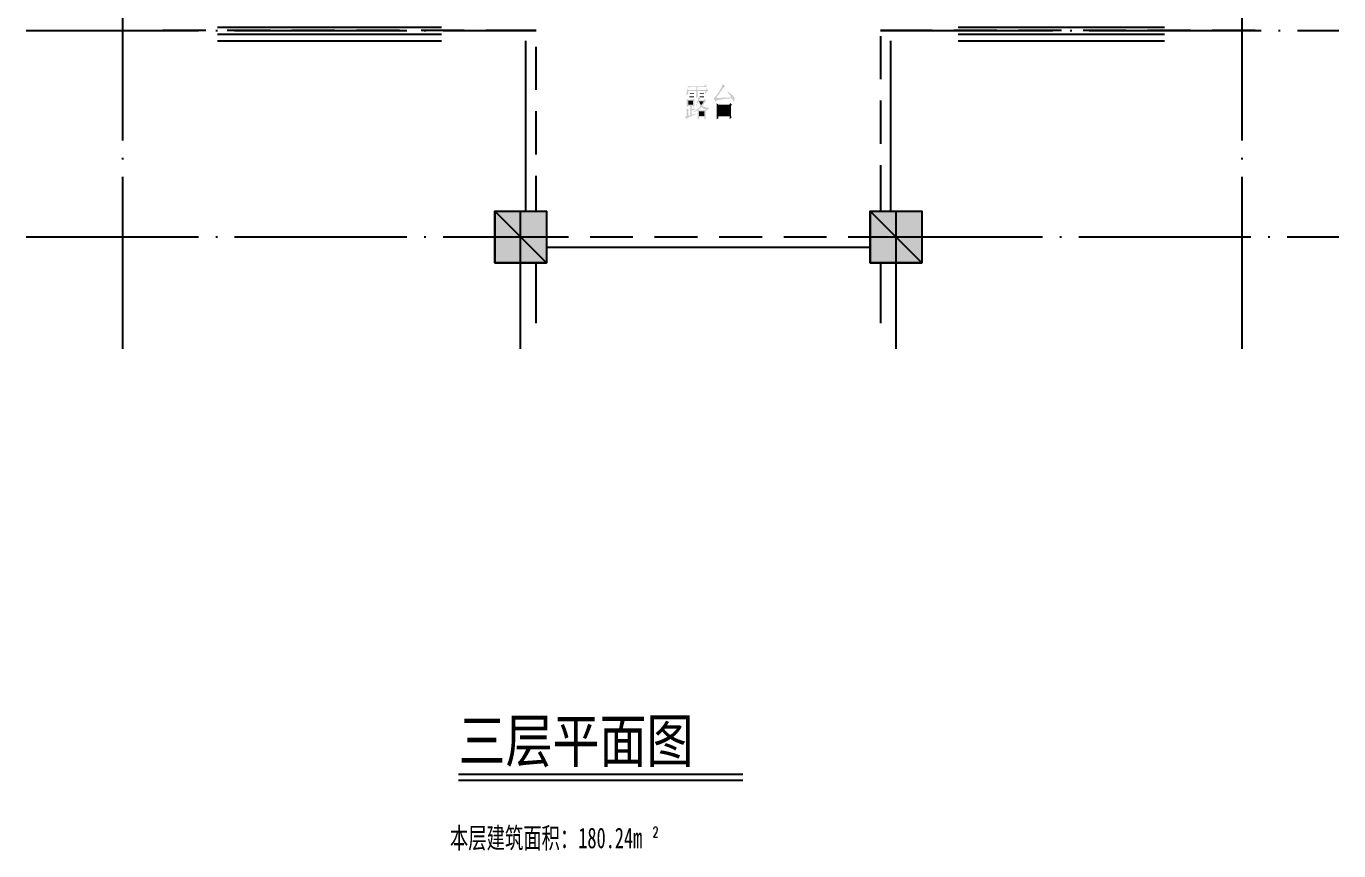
# Model space of a CAD drawing. Header units: millimetres. Extents: x -1120 to 100154, y -9529 to 14223.
# Drawn here: x 84915 to 100154, y -9529 to 52 of the extents above; entities that cross this region are included whole.
import ezdxf

# ---------------------------------------------------------------- set-up
doc = ezdxf.new("R2010")
doc.units = ezdxf.units.MM
doc.linetypes.add('DOTE', pattern=[2.42, 2, -0.2, 0.02, -0.2])
for name, color, linetype in [('A-DOTE', 1, 'Continuous'), ('A-房间名称', 7, 'Continuous'), ('A-立面看线', 7, 'Continuous')]:
    doc.layers.add(name, color=color, linetype=linetype)
doc.styles.add('_TCH_WINDOW', font='SIMPLEX', dxfattribs={"bigfont": 'GBCBIG'})
doc.styles.add('BCP_PENDING_CN', font='')
doc.styles.get('BCP_PENDING_CN').set_extended_font_data('SimSun')

msp = doc.modelspace()

# ---------------------------------------------------------------- hatches: boundary and pattern name
at = {"layer": 'A-立面看线'}
for points in [[(92707, -699), (92709, -706), (92709, -712), (92709, -719), (92709, -723), (92709, -730), (92709, -734), (92709, -738), (92709, -745), (92709, -749), (92709, -751), (92709, -756), (92709, -760), (92709, -762), (92709, -765), (92709, -767), (92709, -769), (92692, -782), (92692, -775), (92692, -771), (92692, -767), (92692, -760), (92692, -756), (92692, -751), (92692, -747), (92694, -743), (92694, -738), (92694, -734), (92694, -730), (92694, -725), (92694, -721), (92694, -717), (92694, -712), (92694, -708), (92694, -704), (92694, -699), (92694, -699), (92601, -699), (92601, -706), (92601, -710), (92601, -717), (92601, -721), (92601, -723), (92601, -728), (92598, -730), (92598, -730), (92596, -734), (92596, -738), (92594, -741), (92592, -741), (92590, -743), (92585, -743), (92583, -743), (92581, -743), (92579, -741), (92579, -741), (92574, -738), (92574, -736), (92574, -734), (92577, -732), (92579, -728), (92581, -723), (92581, -721), (92583, -719), (92583, -714), (92585, -712), (92585, -708), (92588, -704), (92588, -699), (92590, -695), (92590, -691), (92592, -684), (92592, -680), (92594, -673), (92594, -673), (92598, -673), (92598, -688), (92694, -688), (92694, -654), (92631, -654), (92627, -654), (92625, -656), (92620, -656), (92618, -656), (92614, -656), (92611, -656), (92609, -658), (92605, -658), (92603, -660), (92601, -660), (92590, -645), (92786, -645), (92799, -623), (92820, -654), (92707, -654), (92707, -688), (92805, -688), (92816, -671), (92836, -699), (92833, -699), (92831, -701), (92829, -701), (92827, -701), (92825, -704), (92823, -706), (92818, -706), (92816, -708), (92814, -712), (92812, -714), (92809, -717), (92807, -721), (92803, -725), (92801, -730), (92799, -734), (92796, -736), (92792, -732), (92805, -699), (92707, -699)], [(92618, -728), (92668, -728), (92668, -736), (92618, -736), (92618, -728)], [(92733, -728), (92783, -728), (92783, -736), (92733, -736), (92733, -728)], [(92925, -782), (93103, -775), (93101, -773), (93101, -771), (93099, -769), (93097, -767), (93094, -762), (93094, -760), (93092, -758), (93090, -756), (93088, -751), (93086, -749), (93084, -745), (93081, -743), (93079, -738), (93077, -736), (93073, -732), (93071, -730), (93068, -725), (93066, -721), (93062, -719), (93060, -714), (93055, -710), (93055, -708), (93060, -704), (93062, -706), (93066, -710), (93071, -712), (93073, -717), (93077, -719), (93081, -721), (93084, -723), (93088, -728), (93090, -730), (93092, -732), (93097, -734), (93099, -736), (93101, -738), (93103, -741), (93105, -743), (93108, -745), (93110, -747), (93112, -749), (93114, -751), (93116, -751), (93118, -754), (93121, -756), (93123, -758), (93123, -758), (93125, -762), (93129, -765), (93131, -769), (93134, -771), (93136, -775), (93138, -780), (93138, -782), (93140, -786), (93140, -788), (93140, -793), (93140, -793), (93140, -797), (93138, -799), (93138, -804), (93136, -810), (93136, -810), (93134, -817), (93131, -821), (93131, -823), (93129, -823), (93127, -823), (93125, -819), (93125, -817), (93123, -812), (93121, -808), (93118, -804), (93116, -801), (93114, -797), (93114, -793), (93112, -791), (93110, -786), (93110, -786), (93105, -786), (93103, -786), (93101, -786), (93097, -786), (93094, -786), (93092, -786), (93088, -786), (93086, -788), (93084, -788), (93079, -788), (93077, -788), (93075, -788), (93071, -788), (93068, -788), (93064, -788), (93062, -788), (93060, -788), (93055, -791), (93053, -791), (93049, -791), (93047, -791), (93042, -791), (93040, -791), (93036, -791), (93034, -793), (93029, -793), (93027, -793), (93023, -793), (93021, -793), (93016, -795), (93014, -795), (93010, -795), (93007, -795), (93003, -795), (92999, -797), (92997, -797), (92994, -797), (92990, -797), (92986, -797), (92981, -799), (92977, -799), (92973, -801), (92968, -801), (92966, -801), (92962, -804), (92957, -804), (92955, -804), (92951, -806), (92949, -806), (92944, -808), (92942, -808), (92938, -810), (92936, -810), (92933, -812), (92931, -812), (92929, -815), (92927, -815), (92925, -817), (92923, -817), (92920, -819), (92918, -819), (92916, -821), (92914, -821), (92914, -823), (92896, -780), (92899, -780), (92901, -778), (92903, -778), (92905, -775), (92910, -773), (92912, -771), (92914, -769), (92916, -765), (92920, -762), (92923, -758), (92923, -758), (92925, -756), (92927, -754), (92929, -751), (92931, -749), (92931, -747), (92933, -745), (92936, -743), (92938, -738), (92940, -736), (92942, -734), (92944, -730), (92947, -725), (92949, -723), (92951, -719), (92953, -714), (92955, -710), (92960, -706), (92962, -701), (92964, -697), (92966, -693), (92968, -688), (92973, -684), (92975, -680), (92977, -675), (92979, -671), (92981, -667), (92984, -664), (92986, -660), (92988, -656), (92988, -651), (92990, -649), (92992, -645), (92994, -640), (92994, -638), (92997, -634), (92999, -632), (92999, -627), (93001, -625), (93001, -623), (93003, -619), (93003, -619), (93031, -649), (93027, -649), (93025, -651), (93021, -654), (93018, -656), (93016, -658), (93014, -660), (93012, -662), (93010, -664), (93007, -667), (93007, -669), (93005, -669), (93005, -671), (93003, -671), (93003, -673), (93001, -675), (93001, -675), (92999, -677), (92999, -680), (92997, -682), (92994, -684), (92994, -686), (92992, -688), (92990, -691), (92988, -693), (92986, -697), (92984, -699), (92981, -704), (92979, -706), (92977, -708), (92975, -712), (92973, -717), (92970, -719), (92966, -723), (92964, -728), (92962, -732), (92957, -736), (92955, -741), (92953, -745), (92949, -749), (92947, -754), (92942, -758), (92938, -762), (92936, -769), (92931, -773), (92927, -780), (92925, -782), (92925, -782)], [(92672, -817), (92672, -823), (92672, -830), (92672, -834), (92672, -841), (92672, -845), (92672, -849), (92672, -854), (92672, -858), (92672, -862), (92672, -865), (92672, -869), (92672, -871), (92672, -873), (92657, -882), (92657, -871), (92640, -871), (92640, -910), (92659, -910), (92668, -897), (92683, -921), (92640, -921), (92640, -976), (92685, -962), (92688, -969), (92681, -971), (92677, -973), (92672, -976), (92666, -978), (92662, -980), (92657, -982), (92653, -984), (92648, -986), (92644, -986), (92640, -989), (92635, -991), (92631, -993), (92629, -995), (92625, -997), (92620, -997), (92618, -999), (92614, -1002), (92611, -1004), (92609, -1004), (92605, -1006), (92603, -1008), (92601, -1010), (92598, -1010), (92596, -1013), (92594, -1013), (92592, -1015), (92590, -1017), (92588, -1017), (92585, -1019), (92585, -1019), (92583, -1021), (92581, -1021), (92581, -1023), (92579, -1023), (92579, -1026), (92579, -1026), (92577, -1028), (92577, -1028), (92577, -1028), (92564, -999), (92585, -993), (92585, -989), (92585, -984), (92585, -982), (92585, -978), (92585, -973), (92585, -969), (92585, -965), (92585, -960), (92585, -956), (92585, -949), (92585, -945), (92585, -941), (92585, -936), (92585, -932), (92585, -928), (92585, -923), (92585, -919), (92585, -912), (92583, -908), (92583, -904), (92583, -902), (92609, -919), (92601, -928), (92601, -989), (92627, -982), (92627, -871), (92601, -871), (92601, -880), (92583, -886), (92585, -882), (92585, -878), (92585, -873), (92585, -869), (92585, -865), (92585, -860), (92585, -856), (92585, -852), (92585, -845), (92585, -841), (92585, -836), (92585, -832), (92585, -828), (92585, -823), (92585, -819), (92585, -815), (92585, -810), (92585, -806), (92585, -801), (92585, -797), (92583, -793), (92583, -791), (92601, -801), (92655, -801), (92664, -788), (92679, -808), (92672, -817)], [(92601, -812), (92601, -860), (92657, -860), (92657, -812), (92601, -812)], [(92616, -762), (92668, -762), (92668, -773), (92616, -773), (92616, -762)], [(92799, -823), (92796, -825), (92794, -830), (92792, -832), (92790, -836), (92788, -838), (92786, -843), (92783, -845), (92781, -847), (92779, -852), (92777, -854), (92775, -858), (92772, -860), (92770, -865), (92768, -867), (92766, -869), (92764, -873), (92766, -873), (92768, -875), (92770, -878), (92772, -878), (92777, -880), (92779, -882), (92781, -882), (92786, -884), (92790, -886), (92792, -886), (92796, -889), (92799, -889), (92801, -891), (92803, -891), (92805, -891), (92809, -893), (92812, -893), (92816, -893), (92818, -895), (92820, -895), (92825, -895), (92827, -895), (92831, -895), (92836, -897), (92838, -897), (92842, -897), (92844, -897), (92844, -902), (92842, -904), (92838, -906), (92836, -908), (92833, -910), (92831, -912), (92829, -915), (92827, -919), (92827, -921), (92827, -923), (92823, -921), (92818, -921), (92814, -919), (92812, -917), (92807, -917), (92803, -915), (92801, -912), (92796, -912), (92794, -910), (92790, -908), (92788, -906), (92786, -906), (92781, -904), (92779, -902), (92777, -899), (92775, -899), (92770, -897), (92768, -895), (92766, -893), (92764, -893), (92762, -891), (92759, -889), (92757, -886), (92755, -886), (92755, -884), (92753, -886), (92751, -891), (92749, -893), (92746, -895), (92742, -897), (92740, -899), (92738, -902), (92735, -904), (92731, -908), (92729, -910), (92727, -912), (92725, -915), (92720, -917), (92720, -919), (92727, -926), (92788, -926), (92794, -912), (92812, -930), (92805, -939), (92805, -947), (92805, -954), (92805, -960), (92805, -967), (92805, -971), (92805, -978), (92805, -982), (92805, -989), (92805, -993), (92805, -997), (92805, -1002), (92805, -1004), (92805, -1008), (92805, -1010), (92805, -1015), (92805, -1017), (92805, -1019), (92805, -1019), (92790, -1028), (92790, -1002), (92725, -1002), (92725, -1023), (92709, -1032), (92709, -1028), (92709, -1023), (92709, -1019), (92709, -1015), (92709, -1010), (92709, -1006), (92709, -1002), (92709, -997), (92709, -993), (92709, -989), (92709, -984), (92709, -980), (92712, -976), (92712, -971), (92712, -965), (92712, -960), (92712, -956), (92712, -952), (92712, -947), (92712, -943), (92712, -939), (92712, -934), (92712, -930), (92712, -926), (92712, -923), (92709, -926), (92707, -926), (92705, -928), (92701, -930), (92698, -930), (92696, -932), (92694, -934), (92690, -934), (92688, -936), (92683, -939), (92681, -939), (92677, -941), (92675, -943), (92670, -945), (92666, -945), (92666, -945), (92664, -941), (92668, -939), (92670, -936), (92675, -934), (92677, -932), (92681, -930), (92683, -928), (92688, -926), (92690, -923), (92694, -921), (92696, -919), (92701, -917), (92703, -915), (92705, -912), (92707, -910), (92712, -908), (92714, -906), (92716, -904), (92718, -902), (92720, -899), (92722, -897), (92727, -895), (92729, -893), (92731, -891), (92733, -889), (92735, -884), (92738, -882), (92740, -880), (92740, -878), (92742, -875), (92744, -873), (92742, -871), (92740, -867), (92738, -862), (92735, -858), (92733, -856), (92733, -852), (92731, -847), (92729, -843), (92727, -841), (92727, -836), (92725, -832), (92722, -830), (92722, -825), (92720, -821), (92718, -825), (92716, -830), (92714, -834), (92712, -838), (92709, -843), (92707, -847), (92705, -849), (92705, -854), (92703, -858), (92701, -860), (92698, -865), (92696, -867), (92696, -869), (92694, -871), (92694, -873), (92690, -869), (92692, -865), (92692, -862), (92694, -858), (92696, -854), (92698, -849), (92698, -847), (92701, -843), (92703, -838), (92703, -834), (92705, -830), (92705, -825), (92707, -823), (92707, -819), (92709, -815), (92712, -810), (92712, -806), (92714, -801), (92714, -797), (92714, -793), (92716, -788), (92716, -784), (92718, -780), (92718, -775), (92720, -771), (92720, -771), (92742, -791), (92733, -795), (92727, -808), (92781, -808), (92792, -791), (92809, -819), (92799, -823)], [(92725, -819), (92727, -821), (92729, -825), (92731, -830), (92733, -834), (92735, -836), (92738, -841), (92738, -845), (92740, -847), (92742, -849), (92744, -854), (92746, -856), (92749, -858), (92751, -860), (92753, -862), (92755, -860), (92757, -856), (92759, -854), (92762, -852), (92764, -849), (92766, -845), (92768, -843), (92770, -838), (92772, -836), (92775, -832), (92777, -828), (92779, -825), (92781, -821), (92781, -819), (92725, -819)], [(92733, -762), (92783, -762), (92783, -773), (92733, -773), (92733, -762)], [(92931, -1028), (92931, -1026), (92931, -1021), (92933, -1017), (92933, -1013), (92933, -1010), (92933, -1006), (92933, -1002), (92933, -997), (92933, -993), (92933, -989), (92933, -984), (92933, -980), (92933, -973), (92933, -969), (92933, -965), (92933, -960), (92933, -954), (92933, -949), (92933, -945), (92933, -939), (92933, -936), (92933, -932), (92933, -928), (92933, -923), (92933, -919), (92933, -912), (92933, -908), (92933, -904), (92933, -899), (92933, -895), (92933, -891), (92933, -886), (92933, -882), (92933, -878), (92933, -873), (92933, -869), (92933, -865), (92933, -860), (92933, -856), (92931, -852), (92931, -847), (92931, -843), (92931, -841), (92951, -858), (93079, -858), (93088, -841), (93110, -860), (93099, -873), (93099, -965), (93099, -967), (93099, -971), (93099, -976), (93099, -980), (93099, -984), (93099, -989), (93099, -993), (93101, -997), (93101, -1002), (93101, -1008), (93101, -1013), (93081, -1026), (93081, -995), (92951, -995), (92951, -1017), (92931, -1028)], [(92951, -869), (92951, -984), (93081, -984), (93081, -869), (92951, -869)], [(92725, -936), (92725, -991), (92790, -991), (92790, -936), (92725, -936)], [(90355, -2697), (90956, -2697), (90355, -2096)], [(90956, -2697), (90355, -2096), (90956, -2096)], [(94715, -2697), (95314, -2697), (94715, -2096)], [(95314, -2697), (94715, -2096), (95314, -2096)]]:
    msp.add_hatch(color=256, dxfattribs=at).paths.add_polyline_path(points)

# ---------------------------------------------------------------- linework, layer by layer
at = {"layer": 'A-DOTE', "linetype": 'DOTE', "ltscale": 1000}
for p, q in [((86035, -3697), (86035, 14223)), ((99034, -3697), (99034, 7223)), ((84915, 4), (90835, 4)), ((94835, 4), (100154, 4)), ((90655, -3697), (90655, -2096)), ((95015, -3697), (95015, -2096)), ((84915, -2396), (90956, -2396)), ((94715, -2396), (100154, -2396))]:
    msp.add_line(p, q, dxfattribs=at)
at = {"layer": 'A-房间名称', "color": 4}
for p, q in [((89935, -8640), (93235, -8640)), ((89935, -8710), (93235, -8710))]:
    msp.add_line(p, q, dxfattribs=at)
at = {"layer": 'A-立面看线'}
for points in [[(87000, 4), (86500, 4)], [(87135, 43), (89735, 43)], [(87751, 4), (87250, 4)], [(88499, 4), (87999, 4)], [(89250, 4), (88750, 4)], [(90001, 4), (89500, 4)], [(90834, 4), (90251, 4)], [(95433, 4), (94835, 4)], [(96184, 4), (95684, 4)], [(95734, 43), (98133, 43)], [(96935, 4), (96434, 4)], [(97685, 4), (97185, 4)], [(98434, 4), (97933, 4)], [(99184, 4), (98684, 4)], [(87135, -38), (89735, -38)], [(87135, -116), (89735, -116)], [(90714, -2096), (90714, -116)], [(94835, -62), (94835, -562)], [(94835, -62), (94835, -562)], [(94955, -2096), (94955, -116)], [(95734, -38), (98133, -38)], [(95734, -116), (98133, -116)], [(90834, -686), (90834, -186)], [(94835, -812), (94835, -1313)], [(94835, -812), (94835, -1313)], [(90834, -1437), (90834, -936)], [(94835, -1561), (94835, -2096)], [(94835, -1561), (94835, -2096)], [(90834, -2096), (90834, -1687)], [(90956, -2697), (90355, -2697), (90355, -2096), (90956, -2096), (90956, -2697)], [(95314, -2697), (94715, -2697), (94715, -2096), (95314, -2096), (95314, -2697)], [(90956, -2396), (91210, -2396)], [(91461, -2396), (91959, -2396)], [(92209, -2396), (92709, -2396)], [(92960, -2396), (93460, -2396)], [(93710, -2396), (94208, -2396)], [(94459, -2396), (94715, -2396)], [(94835, -2396), (94835, -2396)], [(90956, -2516), (94715, -2516)], [(90834, -3397), (90834, -2697)], [(94835, -2697), (94835, -3397)], [(94835, -2697), (94835, -3397)]]:
    msp.add_lwpolyline(points, dxfattribs=at)
for points in [[(90355, -2697), (90956, -2697), (90355, -2096)], [(90956, -2697), (90355, -2096), (90956, -2096)], [(94715, -2697), (95314, -2697), (94715, -2096)], [(95314, -2697), (94715, -2096), (95314, -2096)]]:
    msp.add_lwpolyline(points, close=True, dxfattribs=at)

# ---------------------------------------------------------------- texts
at = {"layer": 'A-房间名称'}
for s, height, style, width, p in [('三层平面图', 500, 'BCP_PENDING_CN', 0.8, (89935, -8500)), ('本层建筑面积：180.24m', 240, 'BCP_PENDING_CN', 0.65, (89835, -9500)), ('2', 120, '_TCH_WINDOW', 0.65, (92188, -9370))]:
    msp.add_text(s, height=height, dxfattribs=dict(at, style=style, width=width)).set_placement(p)

doc.saveas('drawing.dxf')
